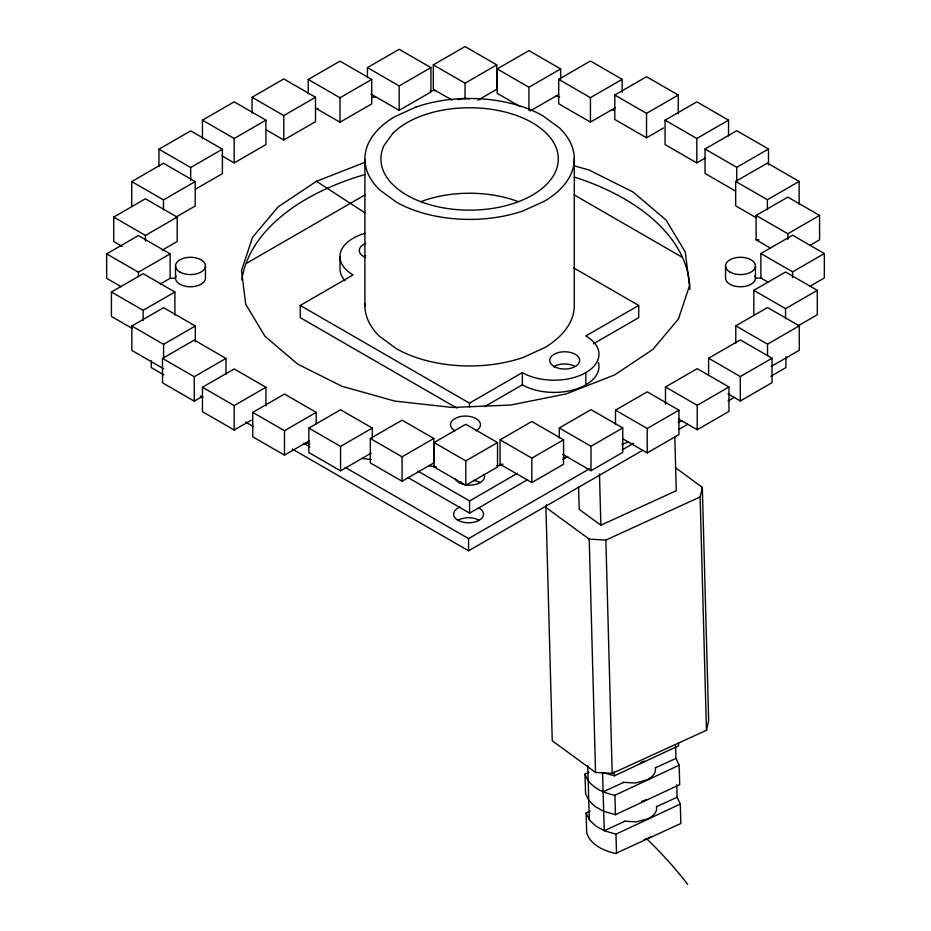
<?xml version="1.0" encoding="UTF-8"?>
<svg xmlns="http://www.w3.org/2000/svg" width="931" height="931" viewBox="0 0 931 931"><rect width="100%" height="100%" fill="white"/><g stroke="black" fill="none" stroke-linecap="round" stroke-linejoin="round"><path stroke-width="1.4" d="M655.401 767.447L655.401 770.973A23.543 13.546 -1.4 0 1 646.382 780.097L635.117 783.006L623.037 782.319M656.541 806.304L656.541 809.842A23.543 13.546 -1.4 0 1 647.51 818.954L636.257 821.864L624.177 821.177M675.417 467.676L702.323 487.367L708.654 720.699L706.443 730.288L612.191 773.417L595.549 772.451L552.258 740.785L545.927 507.453L546.555 504.707M706.443 730.288L700.124 496.956L702.323 487.367M364.94 162.331L316.447 181.312L278.125 206.88L252.557 237.312L241.513 270.514L245.726 304.251L264.916 336.196L297.78 364.196L342.073 386.318L394.779 401.086L452.291 407.464L510.723 405.032L566.06 393.941L614.553 374.972L652.875 349.404L678.443 318.972L689.487 285.759L685.274 252.033L666.084 220.077L633.22 192.089L588.927 169.954L573.903 165.753M372.295 438.14L372.295 428.085L340.56 409.768L308.824 428.085L308.824 452.513L340.56 470.83L371.12 453.176M202.458 138.847L202.458 120.169L234.193 101.851L265.917 120.169L265.917 144.596L234.193 162.913L221.927 155.838M158.945 166.44L158.945 149.193L190.68 130.875L222.404 149.193L222.404 173.62L195.463 189.179M252.057 113.058L252.057 97.255L283.78 78.937L315.516 97.255L315.516 121.682L283.78 140.011L266.057 129.77M308.254 93.833L308.254 79.461L339.99 61.143L371.725 79.461L371.725 103.888L339.99 122.217L316.738 108.787L318.006 108.299M131.737 206.007L131.737 181.58L163.472 163.262L195.207 181.58L195.207 206.007L175.947 217.132M202.458 120.169L234.193 138.486L265.917 120.169M158.945 149.193L190.68 167.522L222.404 149.193M252.057 97.255L283.78 115.584L315.516 97.255M367.442 77.669L367.442 67.614L399.178 49.296L430.913 67.614L430.913 92.041L399.178 110.358L370.945 94.066M122.182 246.412L113.71 241.525L113.71 217.098L145.445 198.769L177.181 217.098L177.181 241.525L162.297 250.113M308.254 79.461L339.99 97.79L371.725 79.461M131.737 181.58L163.472 199.897L195.207 181.58M452.035 100.106L433.311 89.295L433.311 64.867L465.046 46.55L496.782 64.867L496.782 89.295L477.917 100.187M121.309 286.771L106.669 278.322L106.669 253.895L138.405 235.566L170.129 253.895L170.129 278.322L160.272 284.013M367.442 67.614L399.178 85.931L430.913 67.614M113.71 217.098L145.445 235.415L177.181 217.098M433.311 64.867L465.046 83.185L496.782 64.867M106.669 253.895L138.405 272.213L170.129 253.895M520.068 106.565L497.201 93.356L497.201 68.929L528.924 50.611L560.66 68.929L560.66 78.995M132.179 328.41L111.429 316.435L111.429 292.008L143.165 273.679L174.9 292.008L174.9 314.992M497.201 68.929L528.924 87.246L560.66 68.929M111.429 292.008L143.165 310.326L174.9 292.008M615.263 107.752L590.44 122.089L558.705 103.772L558.705 79.344L590.44 61.015L622.176 79.344L622.176 92.274M163.588 368.757L131.853 350.44L131.853 326.013L163.588 307.684L195.324 326.013L195.324 341.817M246.715 263.194L365.08 194.858M530.135 110.975L558.612 94.543M558.705 79.344L590.44 97.662L622.176 79.344M131.853 326.013L163.588 344.33L195.324 326.013M663.535 127.978L646.533 137.788L614.797 119.471L614.797 95.043L646.533 76.726L678.257 95.043L678.257 113.722M202.411 396.443L194.253 401.156L162.518 382.839L162.518 358.412L194.253 340.083L225.977 358.412L225.977 374.215M456.935 408.115L300.236 317.646L300.236 305.438L353.117 274.901A44.874 25.905 0 0 1 364.999 233.344M614.797 95.043L646.533 113.361L678.257 95.043M162.518 358.412L194.253 376.729L225.977 358.412M251.195 420.184L234.193 430.006L202.458 411.688L202.458 387.261L234.193 368.944L265.917 387.261L265.917 405.939M705.023 158.165L696.807 162.913L665.083 144.596L665.083 120.169L696.807 101.851L728.542 120.169L728.542 135.973M202.458 387.261L234.193 405.579L265.917 387.261M665.083 120.169L696.807 138.486L728.542 120.169M735.56 191.076L705.023 173.445L705.023 149.018L736.747 130.701L768.482 149.018L768.482 164.822M309.29 440.794L284.467 455.131L252.743 436.814L252.743 412.386L284.467 394.057L316.203 412.386L316.203 423.873M705.023 149.018L736.747 167.336L768.482 149.018M252.743 412.386L284.467 430.704L316.203 412.386M756.193 217.691L735.676 205.844L735.676 181.417L767.412 163.1L799.147 181.417L799.147 204.413M735.676 181.417L767.412 199.734L799.147 181.417M308.824 428.085L340.56 446.403L372.295 428.085M770.286 248.042L756.1 239.849L756.1 215.422L787.835 197.104L819.571 215.422L819.571 239.849L809.702 245.551M370.34 438.489L402.076 420.172L433.799 438.489L433.799 462.928L402.076 481.246L370.34 462.928L370.34 438.489L402.076 456.818L433.799 438.489M300.236 305.438L469.468 403.146L522.361 372.609A44.874 25.905 0 0 0 585.82 372.609A44.874 25.905 0 0 0 585.82 335.963L638.713 305.438L638.713 317.646L593.373 343.818M484.586 406.638L522.361 384.817A44.874 25.905 0 0 0 574.462 389.589A44.874 25.905 0 0 0 598.412 362.45M756.1 215.422L787.835 233.739L819.571 215.422M768.308 282.256L760.871 277.962L760.871 253.535L792.595 235.217L824.331 253.535L824.331 277.962L809.691 286.422M434.079 442.562L465.803 424.245L497.538 442.562L497.538 466.99L465.803 485.307L434.079 466.99L434.079 442.562L465.803 460.88L497.538 442.562M753.819 314.759L753.819 290.332L785.555 272.015L817.29 290.332L817.29 314.759L797.762 326.036M500.087 439.816L531.822 421.487L563.558 439.816L563.558 464.243L531.822 482.561L500.087 464.243L500.087 439.816L531.822 458.133L563.558 439.816M760.871 253.535L792.595 271.852L824.331 253.535M735.793 343.085L735.793 325.85L767.528 307.521L799.264 325.85L799.264 350.277L771.194 366.477M559.275 438.024L559.275 427.957L591.01 409.64L622.746 427.957L622.746 452.385L591.01 470.714L562.778 454.409M753.819 290.332L785.555 308.65L817.29 290.332M615.484 424.536L615.484 410.164L647.22 391.846L678.943 410.164L678.943 434.591L647.22 452.92L622.478 438.629M708.596 375.472L708.596 358.226L740.32 339.908L772.055 358.226L772.055 382.653L740.32 400.982L728.054 393.894M665.479 404.229L665.479 386.993L697.214 368.664L728.95 386.993L728.95 411.421L697.214 429.738L678.49 418.927M417.972 471.121L469.596 500.925L517.45 473.297M407.894 477.51L469.596 513.132L527.528 479.698M562.778 459.344L567.817 456.434M735.793 325.85L767.528 344.167L799.264 325.85M559.275 427.957L591.01 446.286L622.746 427.957M615.484 410.164L647.22 428.493L678.943 410.164M708.596 358.226L740.32 376.555L772.055 358.226M665.479 386.993L697.214 405.311L728.95 386.993M345.168 467.35L468.572 538.595L589.451 468.805M622.187 449.894L633.522 443.354M292.276 449.021L468.572 550.803L642.343 450.476M678.862 429.4L687.672 424.303M727.961 401.04L734.256 397.409M770.775 376.322L785.892 367.605L785.892 356.748M676.732 784.752L677.093 797.239L680.293 804.058L615.973 834.164L604.266 830.708L602.555 772.416L614.402 775.814L678.583 745.766L678.501 742.985M588.927 772.265L584.994 774.103C589.079 786.846 602.811 792.816 614.914 795.272L679.153 765.201L675.953 758.381L675.592 745.882M680.293 804.058L680.852 823.493L615.554 853.494A47.493 27.278 -1.7 0 1 586.693 832.395L586.123 812.972L590.068 811.122M584.994 774.103L585.552 793.538L588.753 800.357L594.944 806.409L603.695 811.273L615.461 814.695L679.723 784.624L679.153 765.201M603.125 791.839L623.677 782.401M655.401 767.819L675.953 758.381M624.806 821.27L604.266 830.708L595.503 825.844L589.323 819.792L586.123 812.972M656.541 806.688L677.093 797.239M578.593 486.622L579.21 509.385L600.856 525.212L676.267 490.718L674.8 436.651M545.927 507.453L589.218 539.119L605.86 540.085L700.124 496.956M621.92 444.494L628.297 441.992M678.059 422.534L682.027 420.975M640.481 762.547L644.473 761.127M641.622 801.405L646.94 799.531M644.089 839.797L648.081 838.389A23.543 13.523 -1.7 0 0 651.456 836.515M371.597 97.569L375.612 96.754M563.43 457.912L567.456 457.109M430.11 90.749L435.452 90.528M496.77 465.698L502.228 465.477M170.129 278.322L175.528 278.136L175.528 265.929M760.871 277.962L755.472 278.136L755.472 265.929M756.1 239.849L758.986 239.849M500.087 464.243L502.973 464.243M434.079 466.99L436.406 466.99M555.551 96.312L559.647 96.766M361.763 458.448L371.353 459.518M428.691 465.872L434.824 466.559M611.807 109.753L614.472 110.498M305.834 442.795L309.848 443.912M574.113 194.858L682.4 257.387M573.519 267.802L638.713 305.438M303.611 443.354L309.907 446.985M163.844 374.867L151.253 367.605L151.253 360.821M200.363 395.954L202.877 397.409M245.691 422.127L253.244 426.491M316.447 181.312L364.917 212.803M587.74 765.654L589.323 819.792M614.285 771.648L614.402 775.814M614.914 795.272L615.461 814.695M615.973 834.164L616.52 853.587M605.86 540.085L612.191 773.417M599.471 473.995L600.856 525.212M589.218 539.119L595.549 772.451M792.595 271.852L792.595 277.601M787.835 233.739L787.835 239.488M785.555 308.65L785.555 318.716M767.528 344.167L767.528 355.665M767.412 199.734L767.412 209.801M740.32 376.555L740.32 400.982M736.747 167.336L736.747 181.708M725.552 265.929L725.552 278.136A14.954 8.635 0 0 0 742.461 286.701A14.954 8.635 0 0 0 754.96 275.902M697.214 405.311L697.214 429.738M696.807 138.486L696.807 162.913M647.22 428.493L647.22 452.92M646.533 113.361L646.533 137.788M591.01 446.286L591.01 470.714M590.44 97.662L590.44 122.089M585.82 372.609L585.82 384.817M574.299 158.107L574.299 304.681A104.714 60.457 0 0 1 544.647 347.659L523.199 357.446A104.714 60.457 0 0 1 396.583 348.834L379.65 336.452A104.714 60.457 0 0 1 364.952 303.483M531.822 458.133L531.822 482.561M528.924 87.246L528.924 110.242M522.361 372.609L522.361 384.817M469.596 500.925L469.596 513.132M469.468 403.146L469.468 407.219M468.572 538.595L468.572 550.803M465.803 460.88L465.803 485.307M465.046 83.185L465.046 99M402.076 456.818L402.076 481.246M399.178 85.931L399.178 110.358M364.894 159.771L364.894 306.334M340.56 446.403L340.56 470.83M339.99 97.79L339.99 122.217M339.978 256.584L339.978 268.791A44.874 25.905 0 0 0 345.052 280.766M284.467 430.704L284.467 455.131M283.78 115.584L283.78 140.011M234.193 138.486L234.193 162.913M234.193 405.579L234.193 430.006M205.448 265.929L205.448 278.136A14.954 8.635 0 0 1 186.619 286.48L183.011 285.619A14.954 8.635 0 0 1 176.04 275.902M194.253 376.729L194.253 401.156M190.68 167.522L190.68 180.451M163.472 199.897L163.472 209.964M163.588 344.33L163.588 357.26M145.445 235.415L145.445 241.164M143.165 310.326L143.165 320.38M138.405 272.213L138.405 276.519M479.151 508.058A14.954 8.635 0 0 1 478.511 520.615A14.954 8.635 0 0 1 456.83 519.521A14.954 8.635 0 0 1 459.995 507.092M241.827 280.045A224.383 129.549 0 0 1 364.94 174.551M574.439 177.099A224.383 129.549 0 0 1 689.871 289.541M457.994 520.266A14.954 8.635 0 0 1 479.151 520.266M484.05 474.263A14.954 8.635 0 0 1 473.472 484.842A14.954 8.635 0 0 1 455.154 478.732M459.018 482.607A14.954 8.635 0 0 1 461.02 481.641M473.472 480.373A14.954 8.635 0 0 1 480.175 482.607M454.922 430.809A14.954 8.635 0 0 1 454.922 418.601A14.954 8.635 0 0 1 476.078 418.601A14.954 8.635 0 0 1 476.078 430.809M458.017 99.675A14.954 8.635 0 0 1 469.375 98.814M646.23 838.4A49.262 5.318 47.7 0 1 687.683 884.45M553.677 366.756A14.954 8.635 0 0 1 574.811 366.267M365.697 257.55A14.954 8.635 0 0 1 365.697 243.398M363.695 256.584A14.954 8.635 0 0 1 365.697 255.618M421.045 201.596A88.689 51.205 0 0 1 518.16 201.596M392.801 133.342L383.933 145.69A88.689 51.205 0 0 0 485.004 209.37A88.689 51.205 0 0 0 542.249 129.572A88.689 51.205 0 0 0 392.801 133.342M416.006 107.007L394.546 116.794A104.714 60.457 0 0 0 379.65 189.889L396.583 202.271A104.714 60.457 0 0 0 523.199 210.883L544.647 201.096A104.714 60.457 0 0 0 559.554 128.001L542.61 115.607A104.714 60.457 0 0 0 416.006 107.007M729.927 272.038A14.954 8.635 0 0 0 754.96 268.163A14.954 8.635 0 0 0 736.642 257.584A14.954 8.635 0 0 0 729.927 272.038M179.916 272.038A14.954 8.635 0 0 0 204.936 268.163A14.954 8.635 0 0 0 186.619 257.584A14.954 8.635 0 0 0 179.916 272.038M554.527 366.744A14.954 8.635 0 0 0 579.257 362.299A14.954 8.635 0 0 0 560.218 352.151A14.954 8.635 0 0 0 554.527 366.744"/></g></svg>
